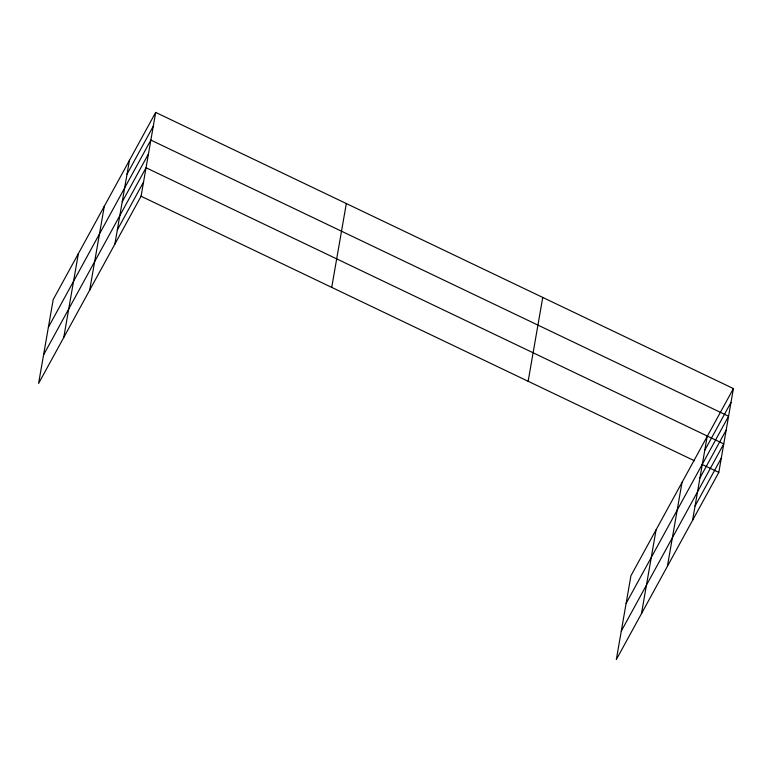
<?xml version="1.0" encoding="UTF-8"?>
<svg xmlns="http://www.w3.org/2000/svg" width="772" height="772" viewBox="0 0 772 772"><rect width="100%" height="100%" fill="white"/><g stroke="black" fill="none" stroke-linecap="round" stroke-linejoin="round"><path stroke-width="1.16" d="M63.767 337.47L78.368 253.621M89.687 290.118L104.297 206.269M114.854 244.155L129.455 160.315M155.683 112.413L53.2 299.584L38.6 383.433L141.073 196.252L155.683 112.413L733.4 388.567L718.8 472.416L616.317 659.587L630.927 575.748L733.4 388.567M331.719 287.387L346.329 203.538M528.144 381.281L542.755 297.432M641.484 613.634L656.084 529.785M667.404 566.281L682.014 482.432M692.571 520.318L707.171 436.469M127.042 174.144L153.271 126.241M48.385 327.251L150.858 140.079L728.585 416.233L626.102 603.414M122.227 201.82L148.456 153.917M43.57 354.927L146.043 167.746L723.76 443.91L621.286 631.081M117.334 229.902L143.563 181.999M704.768 450.308L730.987 402.405M699.943 477.974L726.172 430.072M695.051 506.065L721.28 458.163M141.073 196.252L694.433 460.768M701.844 464.31L718.8 472.416"/></g></svg>
